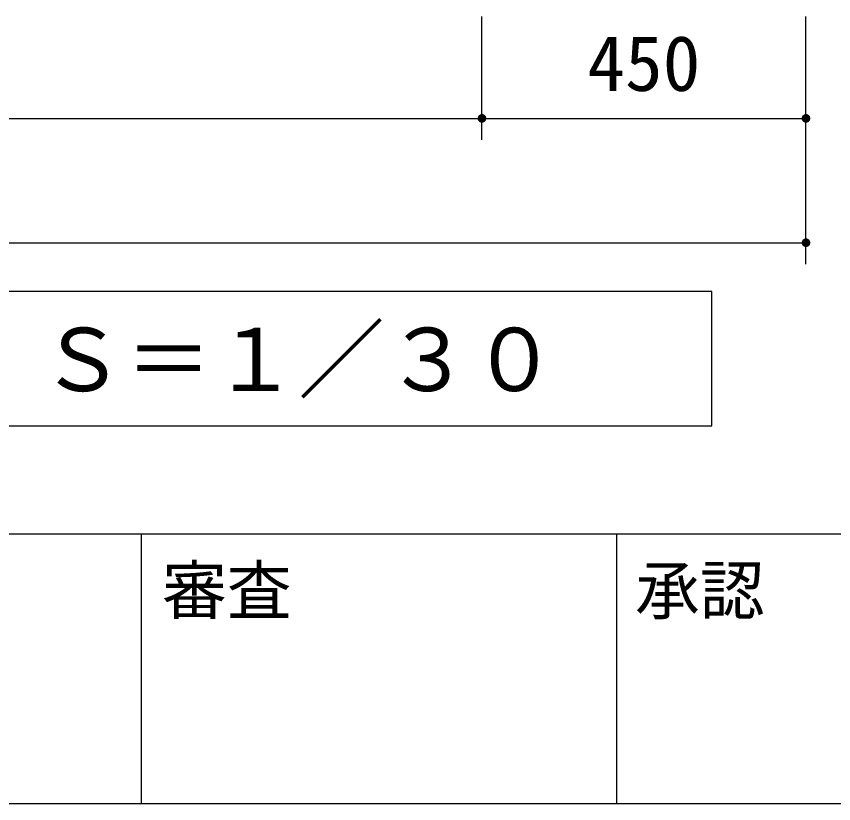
# Model space of a CAD drawing. Units: millimetres, scale not verified. Extents: x -8910 to 8910, y -6308 to 6308.
# Drawn here: x 1386 to 2521, y -5432 to -4338 of the extents above; entities that cross this region are included whole.
import ezdxf
from ezdxf.enums import TextEntityAlignment as Align

# ---------------------------------------------------------------- set-up
doc = ezdxf.new("R2010")
doc.units = ezdxf.units.MM
doc.header["$LTSCALE"] = 30
for name, color, linetype, lineweight in [('0-0_機器', 2, 'Continuous', 25), ('0-1_製作', 5, 'Continuous', 25), ('0-F_0E', 3, 'Continuous', 25), ('1-1_Axis_waku', 7, 'Continuous', 25)]:
    doc.layers.add(name, color=color, linetype=linetype, lineweight=lineweight)
doc.styles.add('ＭＳ ゴシック', font='')
doc.styles.get('ＭＳ ゴシック').set_extended_font_data('MS Gothic')

msp = doc.modelspace()

# ---------------------------------------------------------------- linework, layer by layer
at = {"layer": '0-0_機器', "color": 3}
msp.add_lwpolyline([(2351.99, -4906.35), (2351.99, -4720.04), (322.66, -4720.04), (322.66, -4906.35)], close=True, dxfattribs=at)
at = {"layer": '0-1_製作', "color": 2}
for p, q in [((2032.67, -4509.32), (2032.67, -4337.57)), ((2482.66, -4509.32), (2482.66, -4337.57)), ((2482.66, -4682.11), (2482.66, -4479.32)), ((82.66, -4652.11), (2482.66, -4652.11))]:
    msp.add_line(p, q, dxfattribs=at)
at = {"layer": '0-1_製作'}
for points in [[(2026.67, -4479.32), (2032.67, -4473.32), (2032.67, -4479.32)], [(2026.68, -4478.94), (2032.67, -4473.32), (2026.67, -4479.32)], [(2027.09, -4481.53), (2026.67, -4479.32), (2032.67, -4479.32)], [(2026.86, -4480.81), (2026.67, -4479.32), (2027.09, -4481.53)], [(2026.72, -4480.07), (2026.67, -4479.32), (2026.86, -4480.81)], [(2026.78, -4478.2), (2032.67, -4473.32), (2026.68, -4478.94)], [(2026.97, -4477.47), (2032.67, -4473.32), (2026.78, -4478.2)], [(2027.24, -4476.77), (2032.67, -4473.32), (2026.97, -4477.47)], [(2027.09, -4481.53), (2032.67, -4479.32), (2027.41, -4482.21)], [(2027.61, -4476.11), (2032.67, -4473.32), (2027.24, -4476.77)], [(2027.41, -4482.21), (2032.67, -4479.32), (2027.82, -4482.85)], [(2028.05, -4475.5), (2032.67, -4473.32), (2027.61, -4476.11)], [(2027.82, -4482.85), (2032.67, -4479.32), (2028.3, -4483.43)], [(2028.57, -4474.95), (2032.67, -4473.32), (2028.05, -4475.5)], [(2028.3, -4483.43), (2032.67, -4479.32), (2028.85, -4483.94)], [(2028.57, -4474.95), (2031.92, -4473.37), (2032.67, -4473.32)], [(2029.15, -4474.47), (2031.92, -4473.37), (2028.57, -4474.95)], [(2028.85, -4483.94), (2032.67, -4479.32), (2029.46, -4484.39)], [(2029.15, -4474.47), (2031.18, -4473.51), (2031.92, -4473.37)], [(2029.78, -4474.06), (2031.18, -4473.51), (2029.15, -4474.47)], [(2029.46, -4484.39), (2032.67, -4479.32), (2030.12, -4484.75)], [(2029.78, -4474.06), (2030.46, -4473.74), (2031.18, -4473.51)], [(2030.12, -4484.75), (2032.67, -4479.32), (2030.82, -4485.03)], [(2030.82, -4485.03), (2032.67, -4479.32), (2031.55, -4485.21)], [(2031.55, -4485.21), (2032.67, -4479.32), (2032.3, -4485.31)], [(2032.3, -4485.31), (2032.67, -4479.32), (2032.67, -4485.32)], [(2032.67, -4473.32), (2037.93, -4476.43), (2032.67, -4479.32)], [(2032.67, -4473.32), (2037.53, -4475.79), (2037.93, -4476.43)], [(2032.67, -4473.32), (2037.05, -4475.21), (2037.53, -4475.79)], [(2032.67, -4473.32), (2036.5, -4474.7), (2037.05, -4475.21)], [(2032.67, -4473.32), (2035.89, -4474.25), (2036.5, -4474.7)], [(2032.67, -4473.32), (2035.23, -4473.89), (2035.89, -4474.25)], [(2032.67, -4473.32), (2034.53, -4473.61), (2035.23, -4473.89)], [(2032.67, -4473.32), (2033.8, -4473.43), (2034.53, -4473.61)], [(2032.67, -4473.32), (2033.05, -4473.33), (2033.8, -4473.43)], [(2032.67, -4479.32), (2037.93, -4476.43), (2038.25, -4477.11)], [(2032.67, -4479.32), (2038.25, -4477.11), (2038.48, -4477.83)], [(2032.67, -4479.32), (2038.48, -4477.83), (2038.63, -4478.57)], [(2032.67, -4479.32), (2038.63, -4478.57), (2038.67, -4479.32)], [(2032.67, -4479.32), (2037.3, -4483.14), (2032.67, -4485.32)], [(2032.67, -4479.32), (2037.74, -4482.54), (2037.3, -4483.14)], [(2032.67, -4479.32), (2038.1, -4481.87), (2037.74, -4482.54)], [(2032.67, -4479.32), (2038.38, -4481.17), (2038.1, -4481.87)], [(2032.67, -4479.32), (2038.57, -4480.44), (2038.38, -4481.17)], [(2032.67, -4479.32), (2038.66, -4479.7), (2038.57, -4480.44)], [(2032.67, -4479.32), (2038.67, -4479.32), (2038.66, -4479.7)], [(2032.67, -4485.32), (2037.3, -4483.14), (2036.78, -4483.69)], [(2032.67, -4485.32), (2036.78, -4483.69), (2033.42, -4485.27)], [(2033.42, -4485.27), (2036.78, -4483.69), (2036.2, -4484.17)], [(2476.66, -4479.32), (2482.66, -4473.32), (2482.66, -4479.32)], [(2476.68, -4478.94), (2482.66, -4473.32), (2476.66, -4479.32)], [(2477.41, -4482.21), (2476.66, -4479.32), (2482.66, -4479.32)], [(2477.08, -4481.53), (2476.66, -4479.32), (2477.41, -4482.21)], [(2476.85, -4480.81), (2476.66, -4479.32), (2477.08, -4481.53)], [(2476.71, -4480.07), (2476.66, -4479.32), (2476.85, -4480.81)], [(2476.77, -4478.2), (2482.66, -4473.32), (2476.68, -4478.94)], [(2476.96, -4477.47), (2482.66, -4473.32), (2476.77, -4478.2)], [(2477.23, -4476.77), (2482.66, -4473.32), (2476.96, -4477.47)], [(2477.6, -4476.11), (2482.66, -4473.32), (2477.23, -4476.77)], [(2477.41, -4482.21), (2482.66, -4479.32), (2477.81, -4482.85)], [(2477.6, -4476.11), (2481.91, -4473.37), (2482.66, -4473.32)], [(2478.04, -4475.5), (2481.91, -4473.37), (2477.6, -4476.11)], [(2477.81, -4482.85), (2482.66, -4479.32), (2478.29, -4483.43)], [(2478.04, -4475.5), (2481.17, -4473.51), (2481.91, -4473.37)], [(2478.56, -4474.95), (2481.17, -4473.51), (2478.04, -4475.5)], [(2478.29, -4483.43), (2482.66, -4479.32), (2478.84, -4483.94)], [(2478.56, -4474.95), (2480.45, -4473.74), (2481.17, -4473.51)], [(2479.14, -4474.47), (2480.45, -4473.74), (2478.56, -4474.95)], [(2478.84, -4483.94), (2482.66, -4479.32), (2479.45, -4484.39)], [(2479.14, -4474.47), (2479.77, -4474.06), (2480.45, -4473.74)], [(2479.45, -4484.39), (2482.66, -4479.32), (2480.11, -4484.75)], [(2480.11, -4484.75), (2482.66, -4479.32), (2480.81, -4485.03)], [(2480.81, -4485.03), (2482.66, -4479.32), (2481.54, -4485.21)], [(2481.54, -4485.21), (2482.66, -4479.32), (2482.29, -4485.31)], [(2482.29, -4485.31), (2482.66, -4479.32), (2482.66, -4485.32)], [(2482.66, -4473.32), (2487.52, -4475.79), (2482.66, -4479.32)], [(2482.66, -4473.32), (2487.04, -4475.21), (2487.52, -4475.79)], [(2482.66, -4473.32), (2486.49, -4474.7), (2487.04, -4475.21)], [(2482.66, -4473.32), (2485.88, -4474.25), (2486.49, -4474.7)], [(2482.66, -4473.32), (2485.22, -4473.89), (2485.88, -4474.25)], [(2482.66, -4473.32), (2484.52, -4473.61), (2485.22, -4473.89)], [(2482.66, -4473.32), (2483.79, -4473.43), (2484.52, -4473.61)], [(2482.66, -4473.32), (2483.04, -4473.33), (2483.79, -4473.43)], [(2482.66, -4479.32), (2487.52, -4475.79), (2487.92, -4476.43)], [(2482.66, -4479.32), (2487.92, -4476.43), (2488.24, -4477.11)], [(2482.66, -4479.32), (2488.24, -4477.11), (2488.48, -4477.83)], [(2482.66, -4479.32), (2488.48, -4477.83), (2488.62, -4478.57)], [(2482.66, -4479.32), (2488.62, -4478.57), (2488.66, -4479.32)], [(2482.66, -4479.32), (2488.09, -4481.87), (2482.66, -4485.32)], [(2482.66, -4479.32), (2488.37, -4481.17), (2488.09, -4481.87)], [(2482.66, -4479.32), (2488.56, -4480.44), (2488.37, -4481.17)], [(2482.66, -4479.32), (2488.65, -4479.7), (2488.56, -4480.44)], [(2482.66, -4479.32), (2488.66, -4479.32), (2488.65, -4479.7)], [(2482.66, -4485.32), (2488.09, -4481.87), (2487.73, -4482.54)], [(2482.66, -4485.32), (2487.73, -4482.54), (2483.42, -4485.27)], [(2483.42, -4485.27), (2487.73, -4482.54), (2487.29, -4483.14)], [(2483.42, -4485.27), (2487.29, -4483.14), (2484.16, -4485.13)], [(2484.16, -4485.13), (2487.29, -4483.14), (2486.77, -4483.69)], [(2484.16, -4485.13), (2486.77, -4483.69), (2484.87, -4484.9)], [(2484.87, -4484.9), (2486.77, -4483.69), (2486.19, -4484.17)], [(2033.42, -4485.27), (2036.2, -4484.17), (2034.16, -4485.13)], [(2034.16, -4485.13), (2036.2, -4484.17), (2035.56, -4484.58)], [(2034.16, -4485.13), (2035.56, -4484.58), (2034.88, -4484.9)], [(2484.87, -4484.9), (2486.19, -4484.17), (2485.55, -4484.58)], [(2476.66, -4652.11), (2482.66, -4646.11), (2482.66, -4652.11)], [(2476.68, -4651.74), (2482.66, -4646.11), (2476.66, -4652.11)], [(2477.08, -4654.32), (2476.66, -4652.11), (2482.66, -4652.11)], [(2476.85, -4653.61), (2476.66, -4652.11), (2477.08, -4654.32)], [(2476.71, -4652.87), (2476.66, -4652.11), (2476.85, -4653.61)], [(2476.77, -4650.99), (2482.66, -4646.11), (2476.68, -4651.74)], [(2476.96, -4650.26), (2482.66, -4646.11), (2476.77, -4650.99)], [(2477.23, -4649.56), (2482.66, -4646.11), (2476.96, -4650.26)], [(2477.08, -4654.32), (2482.66, -4652.11), (2477.41, -4655)], [(2477.6, -4648.9), (2482.66, -4646.11), (2477.23, -4649.56)], [(2477.41, -4655), (2482.66, -4652.11), (2477.81, -4655.64)], [(2478.04, -4648.29), (2482.66, -4646.11), (2477.6, -4648.9)], [(2477.81, -4655.64), (2482.66, -4652.11), (2478.29, -4656.22)], [(2478.04, -4648.29), (2481.91, -4646.16), (2482.66, -4646.11)], [(2478.56, -4647.74), (2481.91, -4646.16), (2478.04, -4648.29)], [(2478.29, -4656.22), (2482.66, -4652.11), (2478.84, -4656.74)], [(2478.56, -4647.74), (2481.17, -4646.3), (2481.91, -4646.16)], [(2479.14, -4647.26), (2481.17, -4646.3), (2478.56, -4647.74)], [(2478.84, -4656.74), (2482.66, -4652.11), (2479.45, -4657.18)], [(2479.14, -4647.26), (2480.45, -4646.53), (2481.17, -4646.3)], [(2479.77, -4646.86), (2480.45, -4646.53), (2479.14, -4647.26)], [(2479.45, -4657.18), (2482.66, -4652.11), (2480.11, -4657.54)], [(2480.11, -4657.54), (2482.66, -4652.11), (2480.81, -4657.82)], [(2480.81, -4657.82), (2482.66, -4652.11), (2481.54, -4658.01)], [(2481.54, -4658.01), (2482.66, -4652.11), (2482.29, -4658.1)], [(2482.29, -4658.1), (2482.66, -4652.11), (2482.66, -4658.11)], [(2482.66, -4646.11), (2487.92, -4649.22), (2482.66, -4652.11)], [(2482.66, -4646.11), (2487.52, -4648.59), (2487.92, -4649.22)], [(2482.66, -4646.11), (2487.04, -4648.01), (2487.52, -4648.59)], [(2482.66, -4646.11), (2486.49, -4647.49), (2487.04, -4648.01)], [(2482.66, -4646.11), (2485.88, -4647.05), (2486.49, -4647.49)], [(2482.66, -4646.11), (2485.22, -4646.68), (2485.88, -4647.05)], [(2482.66, -4646.11), (2484.52, -4646.41), (2485.22, -4646.68)], [(2482.66, -4646.11), (2483.79, -4646.22), (2484.52, -4646.41)], [(2482.66, -4646.11), (2483.04, -4646.13), (2483.79, -4646.22)], [(2482.66, -4652.11), (2487.92, -4649.22), (2488.24, -4649.9)], [(2482.66, -4652.11), (2488.24, -4649.9), (2488.48, -4650.62)], [(2482.66, -4652.11), (2488.48, -4650.62), (2488.62, -4651.36)], [(2482.66, -4652.11), (2488.62, -4651.36), (2488.66, -4652.11)], [(2482.66, -4652.11), (2487.73, -4655.33), (2482.66, -4658.11)], [(2482.66, -4652.11), (2488.09, -4654.67), (2487.73, -4655.33)], [(2482.66, -4652.11), (2488.37, -4653.97), (2488.09, -4654.67)], [(2482.66, -4652.11), (2488.56, -4653.24), (2488.37, -4653.97)], [(2482.66, -4652.11), (2488.65, -4652.49), (2488.56, -4653.24)], [(2482.66, -4652.11), (2488.66, -4652.11), (2488.65, -4652.49)], [(2482.66, -4658.11), (2487.73, -4655.33), (2487.29, -4655.94)], [(2482.66, -4658.11), (2487.29, -4655.94), (2483.42, -4658.07)], [(2483.42, -4658.07), (2487.29, -4655.94), (2486.77, -4656.49)], [(2483.42, -4658.07), (2486.77, -4656.49), (2484.16, -4657.92)], [(2484.16, -4657.92), (2486.77, -4656.49), (2486.19, -4656.97)], [(2484.16, -4657.92), (2486.19, -4656.97), (2484.87, -4657.69)], [(2484.87, -4657.69), (2486.19, -4656.97), (2485.55, -4657.37)]]:
    msp.add_solid(points, dxfattribs=at)
at = {"layer": '0-F_0E', "color": 2}
for p, q in [((532.66, -4479.32), (2032.67, -4479.32)), ((2032.67, -4479.32), (2482.66, -4479.32))]:
    msp.add_line(p, q, dxfattribs=at)
at = {"layer": '1-1_Axis_waku'}
for p, q in [((-7770, -5056.5), (8400, -5056.5)), ((1559.99, -5431.5), (1559.99, -5056.5)), ((2219.99, -5431.5), (2219.99, -5056.5)), ((239.99, -5431.5), (8399.99, -5431.5))]:
    msp.add_line(p, q, dxfattribs=at)

# ---------------------------------------------------------------- texts
at = {"layer": '0-0_機器', "color": 4, "style": 'ＭＳ ゴシック'}
msp.add_text('Ｓ＝１／３０', height=87.98, dxfattribs=at).set_placement((1417.46, -4884.65), align=Align.BOTTOM_LEFT)
at = {"layer": '0-1_製作', "color": 4, "style": 'ＭＳ ゴシック'}
msp.add_text('450', height=76.98, dxfattribs=at).set_placement((2178.92, -4464.32), align=Align.BOTTOM_LEFT)
at = {"layer": '1-1_Axis_waku', "style": 'ＭＳ ゴシック'}
for s, p in [('審査', (1588.26, -5187.88)), ('承認', (2245.21, -5187.88))]:
    msp.add_text(s, height=65.98, dxfattribs=at).set_placement(p, align=Align.BOTTOM_LEFT)

doc.saveas('drawing.dxf')
